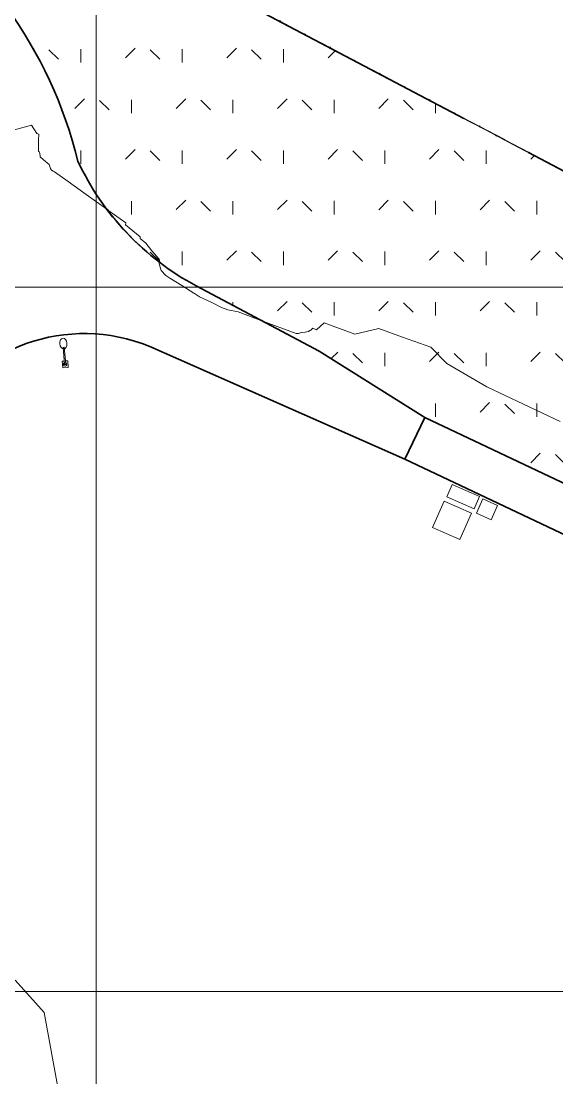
# Model space of a CAD drawing. Header units: metres. Extents: x -207 to 292, y -187 to 169.
# Drawn here: x 94.4 to 132.4, y -37.2 to 37.8 of the extents above; entities that cross this region are included whole.
import ezdxf

# ---------------------------------------------------------------- set-up
doc = ezdxf.new("R2010")
doc.units = ezdxf.units.M
doc.linetypes.add('IMPORT-IMPORT-LÍMITE2 _2_', pattern=[36.83, 6.35, -2.54, 0, -2.54, 25.4, 0, 0, 0])
for name, color, linetype, lineweight in [('A-GLAZ-CWMG', 7, 'Continuous', 9), ('ACHURADO', 7, 'Continuous', 9), ('BORDE CAMINO', 7, 'Continuous', 35), ('C-TOPO', 7, 'Continuous', 9), ('C-TOPO-MAJR', 7, 'Continuous', 35), ('E-LITE-EQPM', 7, 'Continuous', 9), ('grilla', 7, 'Continuous', 9), ('linea propiedad', 7, 'IMPORT-IMPORT-LÍMITE2 _2_', 35), ('luminarias', 7, 'Continuous', 9), ('solera', 7, 'Continuous', 35), ('VEREDAS', 7, 'Continuous', 9)]:
    doc.layers.add(name, color=color, linetype=linetype, lineweight=lineweight)
doc.layers.add('PR10-ARQ-PL-001-Emplazamiento-C-1_dwg', color=7, linetype='Continuous', lineweight=9, true_color=0x767676)

# ---------------------------------------------------------------- blocks, each defined once
blk = doc.blocks.new('PR10-ARQ-PL-001-Emplazamiento-C-1_dwg_Circular Mullion - 5mm-517344-PLANTA EMPLAZAMIENTO-674655-PLANTA EMPLAZAMIENTO ACTUALIZADO')
at = {"layer": 'A-GLAZ-CWMG', "flags": 128}
for points in [[(-84.442, 139.656), (-83.711, 141.464), (-83.713, 141.465), (-83.716, 141.466), (-84.446, 139.658), (-84.444, 139.657)], [(-84.444, 139.657), (-83.713, 141.465)]]:
    blk.add_lwpolyline(points, close=True, dxfattribs=at)
blk = doc.blocks.new('PR10-ARQ-PL-001-Emplazamiento-C-1_dwg_Rectangular Mullion - 50 x 50 mm-517346-PLANTA EMPLAZAMIENTO-674657-PLANTA EMPLAZAMIENTO ACTUALIZADO')
at = {"layer": 'A-GLAZ-CWMG', "flags": 128}
blk.add_lwpolyline([(0.025, 0.025), (-0.025, 0.025), (-0.025, -0.025), (0.025, -0.025)], close=True, dxfattribs=at)
blk = doc.blocks.new('PR10-ARQ-PL-001-Emplazamiento-C-1_dwg_Rectangular Mullion - 50 x 50 mm-517357-PLANTA EMPLAZAMIENTO-674659-PLANTA EMPLAZAMIENTO ACTUALIZADO')
at = {"layer": 'A-GLAZ-CWMG', "flags": 128}
blk.add_lwpolyline([(0.025, 0.025), (0.025, -0.025), (-0.025, -0.025), (-0.025, 0.025)], close=True, dxfattribs=at)
blk = doc.blocks.new('PR10-ARQ-PL-001-Emplazamiento-C-1_dwg-674643-PLANTA EMPLAZAMIENTO ACTUALIZADO')
at = {"layer": 'ACHURADO'}
h = blk.add_hatch(dxfattribs=at)
h.set_pattern_fill('FP_1', color=256, style=0, pattern_type=2)
h.set_pattern_definition([(90, (-655750.258, -5498481.082), (-3.592, 3.592), [0.9525, -6.232]), (45, (-655750.258, -5498481.082), (-3.5921024484, 3.5921024484), [0.9525, -4.127]), (135, (-655750.258, -5498481.082), (-3.5921024484, -3.5921024484), [0.9525, -4.127])])
h.paths.add_polyline_path([(143.978, 0.142), (151.813, 17.148), (60.117, 65.559), (60.067, 65.193), (60.029, 64.825), (60.004, 64.457), (59.991, 64.087), (59.99, 63.718), (60.001, 63.348), (60.024, 62.98), (60.06, 62.612), (60.108, 62.245), (60.168, 61.881), (60.24, 61.518), (60.324, 61.158), (60.42, 60.801), (60.527, 60.448), (60.647, 60.098), (60.777, 59.752), (60.92, 59.411), (61.073, 59.075), (61.238, 58.744), (61.413, 58.419), (61.599, 58.1), (62.002, 57.48), (62.219, 57.181), (62.446, 56.889), (62.682, 56.605), (62.927, 56.329), (63.182, 56.061), (63.445, 55.801), (63.716, 55.551), (63.996, 55.309), (64.284, 55.077), (64.579, 54.855), (64.881, 54.642), (65.191, 54.44), (65.828, 54.067), (66.156, 53.896), (66.489, 53.736), (66.828, 53.588), (67.171, 53.451), (67.518, 53.325), (67.87, 53.211), (68.225, 53.108), (68.583, 53.017), (69.457, 52.806), (70.327, 52.582), (71.195, 52.346), (72.919, 51.839), (73.776, 51.567), (74.629, 51.284), (75.478, 50.989), (76.323, 50.682), (77.163, 50.364), (77.999, 50.034), (78.831, 49.693), (79.658, 49.34), (80.479, 48.976), (81.296, 48.601), (82.107, 48.214), (82.913, 47.817), (83.714, 47.408), (84.509, 46.988), (85.096, 46.617), (85.557, 46.315), (86.071, 45.963), (86.631, 45.561), (87.077, 45.228), (87.568, 44.846), (88.052, 44.454), (88.528, 44.052), (88.996, 43.641), (89.456, 43.221), (89.907, 42.791), (90.349, 42.353), (90.783, 41.905), (91.207, 41.45), (91.622, 40.985), (92.028, 40.513), (92.425, 40.032), (92.811, 39.544), (93.188, 39.048), (93.911, 38.034), (94.257, 37.516), (94.593, 36.991), (94.919, 36.46), (95.233, 35.923), (95.537, 35.379), (95.83, 34.829), (96.111, 34.274), (96.382, 33.713), (96.641, 33.146), (96.889, 32.575), (97.125, 31.998), (97.35, 31.418), (97.563, 30.832), (97.764, 30.243), (97.954, 29.649), (98.131, 29.052), (98.297, 28.452), (98.45, 27.848), (98.667, 27.402), (98.895, 26.961), (99.135, 26.526), (99.385, 26.097), (99.646, 25.675), (99.918, 25.259), (100.201, 24.851), (100.797, 24.057), (101.11, 23.671), (101.433, 23.294), (101.765, 22.925), (102.106, 22.565), (102.457, 22.213), (102.817, 21.871), (103.185, 21.538), (103.562, 21.214), (103.946, 20.9), (104.339, 20.596), (104.739, 20.302), (105.147, 20.019), (105.562, 19.746), (105.983, 19.484), (106.412, 19.233), (106.846, 18.992), (115.548, 14.377), (123.046, 9.665), (135.384, 3.822), (142.66, 0.721), (143.318, 0.429)])
at = {"layer": 'BORDE CAMINO'}
blk.add_line((121.638, 6.693), (103.554, 14.694), dxfattribs=at)
at = {"layer": 'BORDE CAMINO', "flags": 128}
blk.add_lwpolyline([(123.046, 9.665), (115.548, 14.377), (106.846, 18.992)], dxfattribs=at)
at = {"layer": 'BORDE CAMINO'}
for centre, radius, start, end in [((68.237, 20.488), 31.097, 13.69159, 58.44889), ((116.027, 36.104), 19.419, 205.15785, 241.78405), ((98.901, 3.363), 12.249, 67.67364, 151.58288)]:
    blk.add_arc(centre, radius, start, end, dxfattribs=at)
at = {"layer": 'C-TOPO', "flags": 128}
for points in [[(109.601, 39.434), (115.747, 36.19), (116.847, 35.609), (118.315, 34.834), (118.664, 34.649), (120.132, 33.874), (123.895, 31.888), (124.14, 31.758), (125.037, 31.285), (125.565, 31.006), (127.349, 30.064), (129.294, 29.038), (135.335, 25.848)], [(94.294, 14.712), (95.287, 15.067), (95.402, 15.097), (96.308, 15.334), (97.347, 15.513), (97.867, 15.557), (98.398, 15.602), (99.453, 15.6), (100.504, 15.507), (101.543, 15.324), (102.562, 15.052), (102.609, 15.035), (103.554, 14.694), (103.749, 14.608), (103.915, 14.534), (104.055, 14.472), (109.036, 12.268), (109.853, 11.907), (115.025, 9.619), (116.471, 8.979), (118.68, 8.002), (120.353, 7.262), (121.638, 6.693), (121.724, 6.653), (126.614, 4.337), (131.319, 2.109), (131.777, 1.892), (132.537, 1.532)], [(132.741, 5.074), (131.035, 5.882), (123.046, 9.665), (121.378, 10.714), (121.182, 10.837), (120.969, 10.971), (120.725, 11.124), (118.744, 12.369), (115.548, 14.377), (115.181, 14.572), (114.975, 14.681), (114.9, 14.721), (114.573, 14.894), (114.254, 15.064), (109.999, 17.32), (109.225, 17.731), (108.636, 18.043), (107.441, 18.676), (106.908, 18.959), (106.846, 18.992), (105.655, 19.687), (105.294, 19.933), (104.681, 20.351), (104.516, 20.464), (104.281, 20.651), (104.117, 20.78), (103.435, 21.321), (102.835, 21.87), (102.418, 22.252), (101.469, 23.252), (100.594, 24.318), (99.796, 25.443), (99.081, 26.622), (98.45, 27.848), (98.405, 28.013), (98.36, 28.179), (98.292, 28.426), (98.158, 28.918), (98.026, 29.399), (97.993, 29.522), (97.833, 30.001), (97.797, 30.107), (97.443, 31.167), (97.26, 31.627), (96.802, 32.779), (96.072, 34.353), (95.644, 35.155), (95.255, 35.884), (94.355, 37.367)], [(135.335, 25.848), (129.294, 29.038), (127.349, 30.064), (125.565, 31.006), (125.037, 31.285), (124.14, 31.758), (123.895, 31.888), (120.132, 33.874), (118.664, 34.649), (118.315, 34.834), (116.847, 35.609), (115.747, 36.19), (109.601, 39.434)], [(94.355, 37.367), (95.255, 35.884), (95.644, 35.155), (96.072, 34.353), (96.802, 32.779), (97.26, 31.627), (97.443, 31.167), (97.797, 30.107), (97.833, 30.001), (97.993, 29.522), (98.026, 29.399), (98.158, 28.918), (98.292, 28.426), (98.36, 28.179), (98.405, 28.013), (98.45, 27.848), (99.081, 26.622), (99.796, 25.443), (100.594, 24.318), (101.469, 23.252), (102.418, 22.252), (102.835, 21.87), (103.435, 21.321), (104.117, 20.78), (104.281, 20.651), (104.516, 20.464), (104.681, 20.351), (105.294, 19.933), (105.655, 19.687), (106.846, 18.992), (106.908, 18.959), (107.441, 18.676), (108.636, 18.043), (109.225, 17.731), (109.999, 17.32), (114.254, 15.064), (114.573, 14.894), (114.9, 14.721), (114.975, 14.681), (115.181, 14.572), (115.548, 14.377), (118.744, 12.369), (120.725, 11.124), (120.969, 10.971), (121.182, 10.837), (121.378, 10.714), (123.046, 9.665), (131.035, 5.882), (132.741, 5.074)], [(132.537, 1.532), (131.777, 1.892), (131.319, 2.109), (126.614, 4.337), (121.724, 6.653), (121.638, 6.693), (120.353, 7.262), (118.68, 8.002), (116.471, 8.979), (115.025, 9.619), (109.853, 11.907), (109.036, 12.268), (104.055, 14.472), (103.915, 14.534), (103.749, 14.608), (103.554, 14.694), (102.609, 15.035), (102.562, 15.052), (101.543, 15.324), (100.504, 15.507), (99.453, 15.6), (98.398, 15.602), (97.867, 15.557), (97.347, 15.513), (96.308, 15.334), (95.402, 15.097), (95.287, 15.067), (94.294, 14.712)]]:
    blk.add_lwpolyline(points, dxfattribs=at)
at = {"layer": 'C-TOPO-MAJR', "color": 1, "lineweight": 9, "true_color": 0xff0000, "flags": 128}
for points in [[(97.456, -40.197), (96.062, -32.557), (94.003, -30.27)], [(90.528, 29.144), (95.164, 30.401), (95.542, 29.801), (95.676, 29.767), (95.669, 29.35), (95.653, 28.541), (95.729, 28.522), (95.769, 28.219), (95.778, 28.145), (96.009, 27.948), (96.408, 27.609), (96.499, 27.327), (96.587, 27.208), (96.697, 27.15), (96.795, 27.081), (97.757, 26.398), (99.048, 25.482), (100.499, 24.452), (100.629, 24.372), (100.655, 24.336), (101.843, 23.462), (101.823, 23.323), (102.861, 22.48), (102.86, 22.352), (103.263, 22.028), (103.701, 21.494), (104.213, 20.887), (104.231, 20.827), (104.211, 20.706), (104.209, 20.558), (104.299, 20.263), (104.349, 20.1), (104.698, 19.729), (104.974, 19.554), (105.814, 19.021), (106.669, 18.48), (106.711, 18.453), (107.068, 18.231), (107.942, 17.81), (108.64, 17.474), (109.072, 17.292), (109.81, 17.146), (111.496, 16.526), (113.94, 15.628), (114.086, 15.631), (114.285, 15.685), (114.557, 15.704), (114.809, 15.773), (114.906, 15.832), (114.964, 15.867), (115.113, 16.001), (115.376, 15.89), (115.916, 16.377), (118.094, 15.576), (119.781, 15.984), (121.459, 15.367), (123.484, 14.647), (124.611, 13.501), (127.441, 11.832), (132.65, 9.365)]]:
    blk.add_lwpolyline(points, dxfattribs=at)
at = {"layer": 'E-LITE-EQPM', "flags": 128}
for points in [[(97.512, 13.433), (97.407, 14.633)], [(97.483, 14.64), (97.588, 13.44)]]:
    blk.add_lwpolyline(points, close=True, dxfattribs=at)
at = {"layer": 'E-LITE-EQPM'}
blk.add_ellipse((97.421, 14.908), major_axis=(-0.033, 0.382), ratio=0.666667, dxfattribs=at)
at = {"layer": 'grilla'}
for p, q in [((99.742, 166.258), (99.742, -186.737)), ((-14.071, 18.918), (240.531, 18.918)), ((-207.182, -31.082), (240.531, -31.082))]:
    blk.add_line(p, q, dxfattribs=at)
at = {"layer": 'linea propiedad', "flags": 128}
blk.add_lwpolyline([(143.795, -0.255), (151.813, 17.148), (-83.704, 141.488), (-161.771, -49.779), (-137.14, -85.351), (-83.167, -127.74), (-59.701, -140.481)], dxfattribs=at)
at = {"layer": 'luminarias'}
blk.add_line((97.483, 14.64), (97.407, 14.633), dxfattribs=at)
at = {"layer": 'luminarias', "flags": 128}
blk.add_lwpolyline([(97.492, 13.664), (97.337, 13.651), (97.378, 13.183), (97.772, 13.217), (97.731, 13.685), (97.567, 13.671)], dxfattribs=at)
at = {"layer": 'luminarias'}
for centre, major_axis, start_param, end_param in [((97.55, 13.436), (-0.044, 0.118), 0.035743, 5.706596), ((97.548, 13.455), (-0.0373, 0.0208), 1.062485, 3.269918)]:
    blk.add_ellipse(centre, major_axis=major_axis, ratio=1, start_param=start_param, end_param=end_param, dxfattribs=at)
at = {"layer": 'solera', "flags": 128}
blk.add_lwpolyline([(121.638, 6.693), (123.046, 9.665), (135.384, 3.822), (133.977, 0.85)], close=True, dxfattribs=at)
at = {"layer": 'VEREDAS', "flags": 128}
for points in [[(124.608, 4.032), (126.543, 3.174), (126.928, 4.044), (124.993, 4.902)], [(126.713, 2.874), (127.765, 2.407), (128.214, 3.419), (127.162, 3.886)], [(125.522, 0.998), (126.351, 2.866), (124.416, 3.724), (123.587, 1.856)]]:
    blk.add_lwpolyline(points, close=True, dxfattribs=at)
for p, rotation in [((-34.708, -32.053), 264.1728744364905), ((-34.708, -32.053), 264.1728744364905), ((-34.708, -32.053), 264.1728744364905), ((-32.939, -32.987), 264.1728744364904), ((-32.939, -32.987), 264.1728744364904), ((-32.939, -32.987), 264.1728744364904), ((-31.171, -33.921), 264.1728744364903), ((-31.171, -33.921), 264.1728744364904), ((-31.171, -33.921), 264.1728744364904), ((-29.402, -34.854), 264.1728744364906), ((-29.402, -34.854), 264.1728744364902), ((-29.402, -34.854), 264.1728744364905), ((-27.633, -35.788), 264.1728744364905), ((-27.633, -35.788), 264.1728744364905), ((-27.633, -35.788), 264.1728744364904), ((-25.865, -36.721), 264.1728744364904), ((-25.865, -36.721), 264.1728744364905), ((-25.865, -36.721), 264.1728744364904), ((-24.096, -37.655), 264.1728744364905), ((-24.096, -37.655), 264.1728744364905), ((-24.096, -37.655), 264.1728744364903), ((-22.327, -38.589), 264.1728744364904), ((-22.327, -38.589), 264.1728744364902), ((-22.327, -38.589), 264.1728744364903), ((-20.558, -39.522), 264.1728744364904), ((-20.558, -39.522), 264.1728744364907), ((-20.558, -39.522), 264.1728744364907), ((-18.79, -40.456), 264.1728744364904), ((-18.79, -40.456), 264.1728744364904), ((-18.79, -40.456), 264.1728744364902), ((-17.021, -41.389), 264.1728744364904), ((-17.021, -41.389), 264.1728744364903), ((-17.021, -41.389), 264.1728744364907), ((-15.252, -42.323), 264.1728744364903), ((-15.252, -42.323), 264.1728744364903), ((-15.252, -42.323), 264.1728744364902)]:
    blk.add_blockref('PR10-ARQ-PL-001-Emplazamiento-C-1_dwg_Circular Mullion - 5mm-517344-PLANTA EMPLAZAMIENTO-674655-PLANTA EMPLAZAMIENTO ACTUALIZADO', p, dxfattribs=dict(rotation=rotation))
at = {"extrusion": (0, 0, -1), "rotation": 27.82712556350956}
for name, p in [('PR10-ARQ-PL-001-Emplazamiento-C-1_dwg_Rectangular Mullion - 50 x 50 mm-517346-PLANTA EMPLAZAMIENTO-674657-PLANTA EMPLAZAMIENTO ACTUALIZADO', (-112.778, 37.787)), ('PR10-ARQ-PL-001-Emplazamiento-C-1_dwg_Rectangular Mullion - 50 x 50 mm-517357-PLANTA EMPLAZAMIENTO-674659-PLANTA EMPLAZAMIENTO ACTUALIZADO', (-112.778, 37.787)), ('PR10-ARQ-PL-001-Emplazamiento-C-1_dwg_Rectangular Mullion - 50 x 50 mm-517346-PLANTA EMPLAZAMIENTO-674657-PLANTA EMPLAZAMIENTO ACTUALIZADO', (-114.547, 36.853)), ('PR10-ARQ-PL-001-Emplazamiento-C-1_dwg_Rectangular Mullion - 50 x 50 mm-517357-PLANTA EMPLAZAMIENTO-674659-PLANTA EMPLAZAMIENTO ACTUALIZADO', (-114.547, 36.853)), ('PR10-ARQ-PL-001-Emplazamiento-C-1_dwg_Rectangular Mullion - 50 x 50 mm-517346-PLANTA EMPLAZAMIENTO-674657-PLANTA EMPLAZAMIENTO ACTUALIZADO', (-116.316, 35.92)), ('PR10-ARQ-PL-001-Emplazamiento-C-1_dwg_Rectangular Mullion - 50 x 50 mm-517357-PLANTA EMPLAZAMIENTO-674659-PLANTA EMPLAZAMIENTO ACTUALIZADO', (-116.316, 35.92)), ('PR10-ARQ-PL-001-Emplazamiento-C-1_dwg_Rectangular Mullion - 50 x 50 mm-517346-PLANTA EMPLAZAMIENTO-674657-PLANTA EMPLAZAMIENTO ACTUALIZADO', (-118.085, 34.986)), ('PR10-ARQ-PL-001-Emplazamiento-C-1_dwg_Rectangular Mullion - 50 x 50 mm-517357-PLANTA EMPLAZAMIENTO-674659-PLANTA EMPLAZAMIENTO ACTUALIZADO', (-118.085, 34.986)), ('PR10-ARQ-PL-001-Emplazamiento-C-1_dwg_Rectangular Mullion - 50 x 50 mm-517346-PLANTA EMPLAZAMIENTO-674657-PLANTA EMPLAZAMIENTO ACTUALIZADO', (-119.853, 34.052)), ('PR10-ARQ-PL-001-Emplazamiento-C-1_dwg_Rectangular Mullion - 50 x 50 mm-517357-PLANTA EMPLAZAMIENTO-674659-PLANTA EMPLAZAMIENTO ACTUALIZADO', (-119.853, 34.052)), ('PR10-ARQ-PL-001-Emplazamiento-C-1_dwg_Rectangular Mullion - 50 x 50 mm-517346-PLANTA EMPLAZAMIENTO-674657-PLANTA EMPLAZAMIENTO ACTUALIZADO', (-121.622, 33.119)), ('PR10-ARQ-PL-001-Emplazamiento-C-1_dwg_Rectangular Mullion - 50 x 50 mm-517357-PLANTA EMPLAZAMIENTO-674659-PLANTA EMPLAZAMIENTO ACTUALIZADO', (-121.622, 33.119)), ('PR10-ARQ-PL-001-Emplazamiento-C-1_dwg_Rectangular Mullion - 50 x 50 mm-517346-PLANTA EMPLAZAMIENTO-674657-PLANTA EMPLAZAMIENTO ACTUALIZADO', (-123.391, 32.185)), ('PR10-ARQ-PL-001-Emplazamiento-C-1_dwg_Rectangular Mullion - 50 x 50 mm-517357-PLANTA EMPLAZAMIENTO-674659-PLANTA EMPLAZAMIENTO ACTUALIZADO', (-123.391, 32.185)), ('PR10-ARQ-PL-001-Emplazamiento-C-1_dwg_Rectangular Mullion - 50 x 50 mm-517346-PLANTA EMPLAZAMIENTO-674657-PLANTA EMPLAZAMIENTO ACTUALIZADO', (-125.16, 31.252)), ('PR10-ARQ-PL-001-Emplazamiento-C-1_dwg_Rectangular Mullion - 50 x 50 mm-517357-PLANTA EMPLAZAMIENTO-674659-PLANTA EMPLAZAMIENTO ACTUALIZADO', (-125.16, 31.252)), ('PR10-ARQ-PL-001-Emplazamiento-C-1_dwg_Rectangular Mullion - 50 x 50 mm-517346-PLANTA EMPLAZAMIENTO-674657-PLANTA EMPLAZAMIENTO ACTUALIZADO', (-126.928, 30.318)), ('PR10-ARQ-PL-001-Emplazamiento-C-1_dwg_Rectangular Mullion - 50 x 50 mm-517357-PLANTA EMPLAZAMIENTO-674659-PLANTA EMPLAZAMIENTO ACTUALIZADO', (-126.928, 30.318)), ('PR10-ARQ-PL-001-Emplazamiento-C-1_dwg_Rectangular Mullion - 50 x 50 mm-517346-PLANTA EMPLAZAMIENTO-674657-PLANTA EMPLAZAMIENTO ACTUALIZADO', (-128.697, 29.384)), ('PR10-ARQ-PL-001-Emplazamiento-C-1_dwg_Rectangular Mullion - 50 x 50 mm-517357-PLANTA EMPLAZAMIENTO-674659-PLANTA EMPLAZAMIENTO ACTUALIZADO', (-128.697, 29.384)), ('PR10-ARQ-PL-001-Emplazamiento-C-1_dwg_Rectangular Mullion - 50 x 50 mm-517346-PLANTA EMPLAZAMIENTO-674657-PLANTA EMPLAZAMIENTO ACTUALIZADO', (-130.466, 28.451)), ('PR10-ARQ-PL-001-Emplazamiento-C-1_dwg_Rectangular Mullion - 50 x 50 mm-517357-PLANTA EMPLAZAMIENTO-674659-PLANTA EMPLAZAMIENTO ACTUALIZADO', (-130.466, 28.451)), ('PR10-ARQ-PL-001-Emplazamiento-C-1_dwg_Rectangular Mullion - 50 x 50 mm-517346-PLANTA EMPLAZAMIENTO-674657-PLANTA EMPLAZAMIENTO ACTUALIZADO', (-132.234, 27.517)), ('PR10-ARQ-PL-001-Emplazamiento-C-1_dwg_Rectangular Mullion - 50 x 50 mm-517357-PLANTA EMPLAZAMIENTO-674659-PLANTA EMPLAZAMIENTO ACTUALIZADO', (-132.234, 27.517))]:
    blk.add_blockref(name, p, dxfattribs=at)
blk = doc.blocks.new('Circular Mullion - 5mm-517344-PLANTA EMPLAZAMIENTO ACTUALIZADO')
at = {"layer": 'A-GLAZ-CWMG'}
for p, q in [((-83.716, 141.466), (-84.446, 139.658)), ((-84.444, 139.657), (-83.713, 141.465)), ((-83.713, 141.465), (-84.444, 139.657)), ((-84.442, 139.656), (-83.711, 141.464)), ((-83.713, 141.465), (-83.716, 141.466)), ((-83.711, 141.464), (-83.713, 141.465)), ((-84.446, 139.658), (-84.444, 139.657)), ((-84.444, 139.657), (-84.442, 139.656))]:
    blk.add_line(p, q, dxfattribs=at)
blk = doc.blocks.new('Rectangular Mullion - 50 x 50 mm-517346-PLANTA EMPLAZAMIENTO ACTUALIZADO')
at = {"layer": 'A-GLAZ-CWMG'}
for p, q in [((0.025, 0.025), (-0.025, 0.025)), ((-0.025, 0.025), (-0.025, -0.025)), ((0.025, -0.025), (0.025, 0.025)), ((-0.025, -0.025), (0.025, -0.025))]:
    blk.add_line(p, q, dxfattribs=at)
blk = doc.blocks.new('Rectangular Mullion - 50 x 50 mm-517357-PLANTA EMPLAZAMIENTO ACTUALIZADO')
at = {"layer": 'A-GLAZ-CWMG'}
for p, q in [((-0.025, -0.025), (-0.025, 0.025)), ((-0.025, 0.025), (0.025, 0.025)), ((0.025, 0.025), (0.025, -0.025)), ((0.025, -0.025), (-0.025, -0.025))]:
    blk.add_line(p, q, dxfattribs=at)

msp = doc.modelspace()

# ---------------------------------------------------------------- linework, layer by layer
at = {"layer": 'C-TOPO'}
for p, q in [((109.601, 39.434), (115.747, 36.19)), ((115.747, 36.19), (109.601, 39.434)), ((94.355, 37.367), (95.255, 35.884)), ((95.255, 35.884), (94.355, 37.367)), ((115.747, 36.19), (116.847, 35.609)), ((116.847, 35.609), (115.747, 36.19)), ((95.255, 35.884), (95.644, 35.155)), ((95.644, 35.155), (95.255, 35.884)), ((116.847, 35.609), (118.315, 34.834)), ((118.315, 34.834), (116.847, 35.609)), ((95.644, 35.155), (96.072, 34.353)), ((96.072, 34.353), (95.644, 35.155)), ((118.315, 34.834), (118.664, 34.649)), ((118.664, 34.649), (118.315, 34.834)), ((118.664, 34.649), (120.132, 33.874)), ((120.132, 33.874), (118.664, 34.649)), ((96.072, 34.353), (96.802, 32.779)), ((96.802, 32.779), (96.072, 34.353)), ((120.132, 33.874), (123.895, 31.888)), ((123.895, 31.888), (120.132, 33.874)), ((96.802, 32.779), (97.26, 31.627)), ((97.26, 31.627), (96.802, 32.779)), ((97.26, 31.627), (97.443, 31.167)), ((97.443, 31.167), (97.26, 31.627)), ((123.895, 31.888), (124.14, 31.758)), ((124.14, 31.758), (123.895, 31.888)), ((124.14, 31.758), (125.037, 31.285)), ((125.037, 31.285), (124.14, 31.758)), ((97.443, 31.167), (97.797, 30.107)), ((97.797, 30.107), (97.443, 31.167)), ((125.037, 31.285), (125.565, 31.006)), ((125.565, 31.006), (125.037, 31.285)), ((125.565, 31.006), (127.349, 30.064)), ((127.349, 30.064), (125.565, 31.006)), ((97.797, 30.107), (97.833, 30.001)), ((97.833, 30.001), (97.797, 30.107)), ((97.833, 30.001), (97.993, 29.522)), ((97.993, 29.522), (97.833, 30.001)), ((127.349, 30.064), (129.294, 29.038)), ((129.294, 29.038), (127.349, 30.064)), ((97.993, 29.522), (98.026, 29.399)), ((98.026, 29.399), (97.993, 29.522)), ((98.026, 29.399), (98.158, 28.918)), ((98.158, 28.918), (98.026, 29.399)), ((98.158, 28.918), (98.292, 28.426)), ((98.292, 28.426), (98.158, 28.918)), ((129.294, 29.038), (135.335, 25.848)), ((135.335, 25.848), (129.294, 29.038)), ((98.292, 28.426), (98.36, 28.179)), ((98.36, 28.179), (98.292, 28.426)), ((98.36, 28.179), (98.405, 28.013)), ((98.405, 28.013), (98.36, 28.179)), ((98.405, 28.013), (98.45, 27.848)), ((98.45, 27.848), (98.405, 28.013)), ((98.45, 27.848), (99.081, 26.622)), ((99.081, 26.622), (98.45, 27.848)), ((99.081, 26.622), (99.796, 25.443)), ((99.796, 25.443), (99.081, 26.622)), ((99.796, 25.443), (100.594, 24.318)), ((100.594, 24.318), (99.796, 25.443)), ((100.594, 24.318), (101.469, 23.252)), ((101.469, 23.252), (100.594, 24.318)), ((101.469, 23.252), (102.418, 22.252)), ((102.418, 22.252), (101.469, 23.252)), ((102.418, 22.252), (102.835, 21.87)), ((102.835, 21.87), (102.418, 22.252)), ((102.835, 21.87), (103.435, 21.321)), ((103.435, 21.321), (102.835, 21.87)), ((103.435, 21.321), (104.117, 20.78)), ((104.117, 20.78), (103.435, 21.321)), ((104.117, 20.78), (104.281, 20.651)), ((104.281, 20.651), (104.117, 20.78)), ((104.281, 20.651), (104.516, 20.464)), ((104.516, 20.464), (104.281, 20.651)), ((104.516, 20.464), (104.681, 20.351)), ((104.681, 20.351), (104.516, 20.464)), ((104.681, 20.351), (105.294, 19.933)), ((105.294, 19.933), (104.681, 20.351)), ((105.294, 19.933), (105.655, 19.687)), ((105.655, 19.687), (105.294, 19.933)), ((105.655, 19.687), (106.846, 18.992)), ((106.846, 18.992), (105.655, 19.687)), ((106.846, 18.992), (106.908, 18.959)), ((106.908, 18.959), (106.846, 18.992)), ((106.908, 18.959), (107.441, 18.676)), ((107.441, 18.676), (106.908, 18.959)), ((107.441, 18.676), (108.636, 18.043)), ((108.636, 18.043), (107.441, 18.676)), ((108.636, 18.043), (109.225, 17.731)), ((109.225, 17.731), (108.636, 18.043)), ((109.225, 17.731), (109.999, 17.32)), ((109.999, 17.32), (109.225, 17.731)), ((109.999, 17.32), (114.254, 15.064)), ((114.254, 15.064), (109.999, 17.32)), ((95.287, 15.067), (94.294, 14.712)), ((94.294, 14.712), (95.287, 15.067)), ((95.402, 15.097), (95.287, 15.067)), ((95.287, 15.067), (95.402, 15.097)), ((96.308, 15.334), (95.402, 15.097)), ((95.402, 15.097), (96.308, 15.334)), ((97.347, 15.513), (96.308, 15.334)), ((96.308, 15.334), (97.347, 15.513)), ((97.867, 15.557), (97.347, 15.513)), ((97.347, 15.513), (97.867, 15.557)), ((98.398, 15.602), (97.867, 15.557)), ((97.867, 15.557), (98.398, 15.602)), ((99.453, 15.6), (98.398, 15.602)), ((98.398, 15.602), (99.453, 15.6)), ((100.504, 15.507), (99.453, 15.6)), ((99.453, 15.6), (100.504, 15.507)), ((101.543, 15.324), (100.504, 15.507)), ((100.504, 15.507), (101.543, 15.324)), ((102.562, 15.052), (101.543, 15.324)), ((101.543, 15.324), (102.562, 15.052)), ((102.609, 15.035), (102.562, 15.052)), ((102.562, 15.052), (102.609, 15.035)), ((103.554, 14.694), (102.609, 15.035)), ((102.609, 15.035), (103.554, 14.694)), ((114.254, 15.064), (114.573, 14.894)), ((114.573, 14.894), (114.254, 15.064)), ((103.749, 14.608), (103.554, 14.694)), ((103.554, 14.694), (103.749, 14.608)), ((103.915, 14.534), (103.749, 14.608)), ((103.749, 14.608), (103.915, 14.534)), ((104.055, 14.472), (103.915, 14.534)), ((103.915, 14.534), (104.055, 14.472)), ((109.036, 12.268), (104.055, 14.472)), ((104.055, 14.472), (109.036, 12.268)), ((114.573, 14.894), (114.9, 14.721)), ((114.9, 14.721), (114.573, 14.894)), ((114.9, 14.721), (114.975, 14.681)), ((114.975, 14.681), (114.9, 14.721)), ((114.975, 14.681), (115.181, 14.572)), ((115.181, 14.572), (114.975, 14.681)), ((115.181, 14.572), (115.548, 14.377)), ((115.548, 14.377), (115.181, 14.572)), ((115.548, 14.377), (118.744, 12.369)), ((118.744, 12.369), (115.548, 14.377)), ((109.853, 11.907), (109.036, 12.268)), ((109.036, 12.268), (109.853, 11.907)), ((118.744, 12.369), (120.725, 11.124)), ((120.725, 11.124), (118.744, 12.369)), ((115.025, 9.619), (109.853, 11.907)), ((109.853, 11.907), (115.025, 9.619)), ((120.725, 11.124), (120.969, 10.971)), ((120.969, 10.971), (120.725, 11.124)), ((120.969, 10.971), (121.182, 10.837)), ((121.182, 10.837), (120.969, 10.971)), ((121.182, 10.837), (121.378, 10.714)), ((121.378, 10.714), (121.182, 10.837)), ((121.378, 10.714), (123.046, 9.665)), ((123.046, 9.665), (121.378, 10.714)), ((116.471, 8.979), (115.025, 9.619)), ((115.025, 9.619), (116.471, 8.979)), ((123.046, 9.665), (131.035, 5.882)), ((131.035, 5.882), (123.046, 9.665)), ((118.68, 8.002), (116.471, 8.979)), ((116.471, 8.979), (118.68, 8.002)), ((120.353, 7.262), (118.68, 8.002)), ((118.68, 8.002), (120.353, 7.262)), ((121.638, 6.693), (120.353, 7.262)), ((120.353, 7.262), (121.638, 6.693)), ((121.724, 6.653), (121.638, 6.693)), ((121.638, 6.693), (121.724, 6.653)), ((126.614, 4.337), (121.724, 6.653)), ((121.724, 6.653), (126.614, 4.337)), ((131.035, 5.882), (132.741, 5.074)), ((132.741, 5.074), (131.035, 5.882)), ((131.319, 2.109), (126.614, 4.337)), ((126.614, 4.337), (131.319, 2.109)), ((131.777, 1.892), (131.319, 2.109)), ((131.319, 2.109), (131.777, 1.892)), ((132.537, 1.532), (131.777, 1.892)), ((131.777, 1.892), (132.537, 1.532))]:
    msp.add_line(p, q, dxfattribs=at)
at = {"layer": 'C-TOPO-MAJR', "color": 1, "lineweight": 9, "true_color": 0xff0000, "flags": 128}
for points in [[(90.528, 29.144), (95.164, 30.401), (95.542, 29.801), (95.676, 29.767), (95.669, 29.35), (95.653, 28.541), (95.729, 28.522), (95.769, 28.219), (95.778, 28.145), (96.009, 27.948), (96.408, 27.609), (96.499, 27.327), (96.587, 27.208), (96.697, 27.15), (96.795, 27.081), (97.757, 26.398), (99.048, 25.482), (100.499, 24.452)], [(100.499, 24.452), (100.629, 24.372), (100.655, 24.336), (101.843, 23.462), (101.823, 23.323), (102.861, 22.48), (102.86, 22.352), (103.263, 22.028), (103.701, 21.494), (104.213, 20.887), (104.231, 20.827), (104.211, 20.706)], [(104.211, 20.706), (104.209, 20.558), (104.299, 20.263), (104.349, 20.1), (104.698, 19.729), (104.974, 19.554), (105.814, 19.021), (106.669, 18.48), (106.711, 18.453), (107.068, 18.231), (107.942, 17.81), (108.64, 17.474), (109.072, 17.292), (109.81, 17.146), (111.496, 16.526)], [(111.496, 16.526), (113.94, 15.628), (114.086, 15.631), (114.285, 15.685), (114.557, 15.704), (114.809, 15.773), (114.906, 15.832), (114.964, 15.867), (115.113, 16.001), (115.376, 15.89), (115.916, 16.377), (118.094, 15.576), (119.781, 15.984), (121.459, 15.367), (123.484, 14.647), (124.611, 13.501), (127.441, 11.832), (132.65, 9.365)], [(97.456, -40.197), (96.062, -32.557), (94.003, -30.27)]]:
    msp.add_lwpolyline(points, dxfattribs=at)

# ---------------------------------------------------------------- block references
at = {"layer": 'A-GLAZ-CWMG'}
for p, rotation in [((-34.708, -32.053), 264.1728744364905), ((-34.708, -32.053), 264.1728744364905), ((-34.708, -32.053), 264.1728744364905), ((-32.939, -32.987), 264.1728744364904), ((-32.939, -32.987), 264.1728744364904), ((-32.939, -32.987), 264.1728744364904), ((-31.171, -33.921), 264.1728744364903), ((-31.171, -33.921), 264.1728744364904), ((-31.171, -33.921), 264.1728744364904), ((-29.402, -34.854), 264.1728744364906), ((-29.402, -34.854), 264.1728744364902), ((-29.402, -34.854), 264.1728744364905), ((-27.633, -35.788), 264.1728744364905), ((-27.633, -35.788), 264.1728744364905), ((-27.633, -35.788), 264.1728744364904), ((-25.865, -36.721), 264.1728744364904), ((-25.865, -36.721), 264.1728744364905), ((-25.865, -36.721), 264.1728744364904), ((-24.096, -37.655), 264.1728744364905), ((-24.096, -37.655), 264.1728744364905), ((-24.096, -37.655), 264.1728744364903), ((-22.327, -38.589), 264.1728744364904), ((-22.327, -38.589), 264.1728744364902), ((-22.327, -38.589), 264.1728744364903), ((-20.558, -39.522), 264.1728744364904), ((-20.558, -39.522), 264.1728744364907), ((-20.558, -39.522), 264.1728744364907), ((-18.79, -40.456), 264.1728744364904), ((-18.79, -40.456), 264.1728744364904), ((-18.79, -40.456), 264.1728744364902), ((-17.021, -41.389), 264.1728744364904), ((-17.021, -41.389), 264.1728744364903), ((-17.021, -41.389), 264.1728744364907), ((-15.252, -42.323), 264.1728744364903), ((-15.252, -42.323), 264.1728744364903), ((-15.252, -42.323), 264.1728744364902)]:
    msp.add_blockref('Circular Mullion - 5mm-517344-PLANTA EMPLAZAMIENTO ACTUALIZADO', p, dxfattribs=dict(at, rotation=rotation))
at = {"layer": 'A-GLAZ-CWMG', "extrusion": (0, 0, -1), "rotation": 27.82712556350956}
for name, p in [('Rectangular Mullion - 50 x 50 mm-517346-PLANTA EMPLAZAMIENTO ACTUALIZADO', (-112.778, 37.787)), ('Rectangular Mullion - 50 x 50 mm-517357-PLANTA EMPLAZAMIENTO ACTUALIZADO', (-112.778, 37.787)), ('Rectangular Mullion - 50 x 50 mm-517346-PLANTA EMPLAZAMIENTO ACTUALIZADO', (-114.547, 36.853)), ('Rectangular Mullion - 50 x 50 mm-517357-PLANTA EMPLAZAMIENTO ACTUALIZADO', (-114.547, 36.853)), ('Rectangular Mullion - 50 x 50 mm-517346-PLANTA EMPLAZAMIENTO ACTUALIZADO', (-116.316, 35.92)), ('Rectangular Mullion - 50 x 50 mm-517357-PLANTA EMPLAZAMIENTO ACTUALIZADO', (-116.316, 35.92)), ('Rectangular Mullion - 50 x 50 mm-517346-PLANTA EMPLAZAMIENTO ACTUALIZADO', (-118.085, 34.986)), ('Rectangular Mullion - 50 x 50 mm-517357-PLANTA EMPLAZAMIENTO ACTUALIZADO', (-118.085, 34.986)), ('Rectangular Mullion - 50 x 50 mm-517346-PLANTA EMPLAZAMIENTO ACTUALIZADO', (-119.853, 34.052)), ('Rectangular Mullion - 50 x 50 mm-517357-PLANTA EMPLAZAMIENTO ACTUALIZADO', (-119.853, 34.052)), ('Rectangular Mullion - 50 x 50 mm-517346-PLANTA EMPLAZAMIENTO ACTUALIZADO', (-121.622, 33.119)), ('Rectangular Mullion - 50 x 50 mm-517357-PLANTA EMPLAZAMIENTO ACTUALIZADO', (-121.622, 33.119)), ('Rectangular Mullion - 50 x 50 mm-517346-PLANTA EMPLAZAMIENTO ACTUALIZADO', (-123.391, 32.185)), ('Rectangular Mullion - 50 x 50 mm-517357-PLANTA EMPLAZAMIENTO ACTUALIZADO', (-123.391, 32.185)), ('Rectangular Mullion - 50 x 50 mm-517346-PLANTA EMPLAZAMIENTO ACTUALIZADO', (-125.16, 31.252)), ('Rectangular Mullion - 50 x 50 mm-517357-PLANTA EMPLAZAMIENTO ACTUALIZADO', (-125.16, 31.252)), ('Rectangular Mullion - 50 x 50 mm-517346-PLANTA EMPLAZAMIENTO ACTUALIZADO', (-126.928, 30.318)), ('Rectangular Mullion - 50 x 50 mm-517357-PLANTA EMPLAZAMIENTO ACTUALIZADO', (-126.928, 30.318)), ('Rectangular Mullion - 50 x 50 mm-517346-PLANTA EMPLAZAMIENTO ACTUALIZADO', (-128.697, 29.384)), ('Rectangular Mullion - 50 x 50 mm-517357-PLANTA EMPLAZAMIENTO ACTUALIZADO', (-128.697, 29.384)), ('Rectangular Mullion - 50 x 50 mm-517346-PLANTA EMPLAZAMIENTO ACTUALIZADO', (-130.466, 28.451)), ('Rectangular Mullion - 50 x 50 mm-517357-PLANTA EMPLAZAMIENTO ACTUALIZADO', (-130.466, 28.451)), ('Rectangular Mullion - 50 x 50 mm-517346-PLANTA EMPLAZAMIENTO ACTUALIZADO', (-132.234, 27.517)), ('Rectangular Mullion - 50 x 50 mm-517357-PLANTA EMPLAZAMIENTO ACTUALIZADO', (-132.234, 27.517))]:
    msp.add_blockref(name, p, dxfattribs=at)
at = {"layer": 'PR10-ARQ-PL-001-Emplazamiento-C-1_dwg', "color": 7}
msp.add_blockref('PR10-ARQ-PL-001-Emplazamiento-C-1_dwg-674643-PLANTA EMPLAZAMIENTO ACTUALIZADO', (0, 0), dxfattribs=at)

doc.saveas('drawing.dxf')
